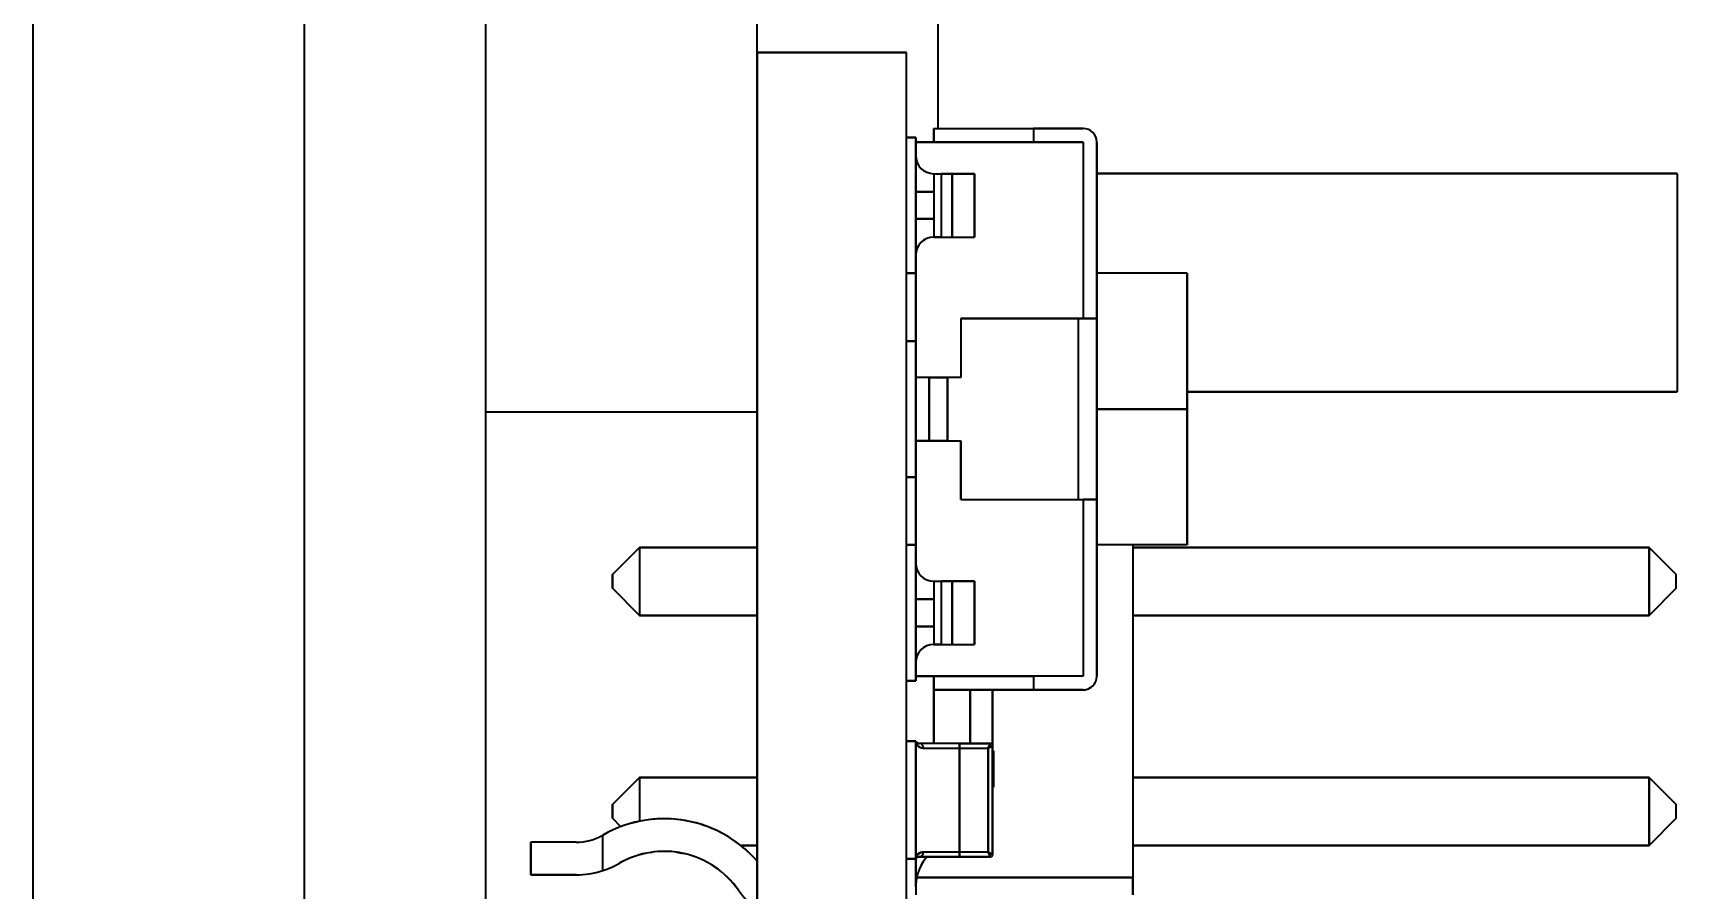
# Model space of a CAD drawing. Extents: x 146 to 1134, y 78 to 926.
# Drawn here: x 666.91 to 685.07, y 362.43 to 371.9 of the extents above; entities that cross this region are included whole.
import ezdxf

# ---------------------------------------------------------------- set-up
doc = ezdxf.new("R2010")
doc.units = 0

msp = doc.modelspace()

# ---------------------------------------------------------------- linework, layer by layer
at = {"color": 7, "lineweight": 35}
for p, q in [((666.909, 391.907), (666.909, 330.107)), ((666.909, 391.907), (666.909, 300.107)), ((669.909, 330.107), (669.909, 388.907)), ((671.909, 372.707), (671.909, 330.107)), ((674.909, 371.677), (674.909, 330.107)), ((674.909, 330.107), (674.909, 371.677)), ((676.559, 330.107), (676.559, 371.677)), ((676.559, 330.107), (676.559, 371.677))]:
    msp.add_line(p, q, dxfattribs=at)
at = {"color": 7, "lineweight": 35, "ltscale": 0.125001}
msp.add_line((674.909, 367.707), (674.909, 372.707), dxfattribs=at)
at = {"color": 7, "lineweight": 35, "ltscale": 0.046674}
msp.add_line((676.909, 370.84), (676.909, 372.707), dxfattribs=at)
at = {"color": 7, "lineweight": 35, "ltscale": 0.041249}
for p, q in [((676.559, 371.677), (674.909, 371.677)), ((674.909, 371.677), (676.559, 371.677))]:
    msp.add_line(p, q, dxfattribs=at)
at = {"color": 7, "lineweight": 35, "ltscale": 0.027501}
for p, q in [((676.859, 370.84), (677.959, 370.84)), ((676.859, 370.84), (677.959, 370.84)), ((677.959, 364.79), (676.859, 364.79)), ((676.859, 364.79), (677.959, 364.79)), ((677.959, 364.64), (676.859, 364.64)), ((676.859, 364.64), (677.959, 364.64)), ((677.959, 364.64), (676.859, 364.64))]:
    msp.add_line(p, q, dxfattribs=at)
at = {"color": 7, "lineweight": 35, "ltscale": 0.00375}
for p, q in [((676.859, 370.69), (676.859, 370.84)), ((676.859, 370.84), (676.859, 370.69)), ((676.859, 370.69), (676.859, 370.84)), ((677.959, 370.84), (677.959, 370.69)), ((677.959, 370.84), (677.959, 370.69)), ((673.309, 365.762), (673.309, 365.912)), ((673.309, 365.912), (673.309, 365.762)), ((673.309, 365.762), (673.309, 365.912)), ((673.309, 365.912), (673.309, 365.762)), ((673.309, 365.762), (673.309, 365.912)), ((673.309, 365.912), (673.309, 365.762)), ((673.309, 365.762), (673.309, 365.912)), ((685.059, 365.762), (685.059, 365.912)), ((685.059, 365.762), (685.059, 365.912)), ((676.859, 364.64), (676.859, 364.79)), ((676.859, 364.79), (676.859, 364.64)), ((676.859, 364.64), (676.859, 364.79)), ((677.959, 364.79), (677.959, 364.64)), ((677.959, 364.79), (677.959, 364.64)), ((673.309, 363.222), (673.309, 363.372)), ((673.309, 363.222), (673.309, 363.372)), ((673.309, 363.372), (673.309, 363.222)), ((673.309, 363.222), (673.309, 363.372)), ((673.309, 363.372), (673.309, 363.222)), ((673.309, 363.222), (673.309, 363.372)), ((673.309, 363.372), (673.309, 363.222)), ((685.059, 363.222), (685.059, 363.372)), ((685.059, 363.222), (685.059, 363.372))]:
    msp.add_line(p, q, dxfattribs=at)
at = {"color": 7, "lineweight": 35, "ltscale": 0.01375}
for p, q in [((678.509, 370.84), (677.959, 370.84)), ((677.959, 370.84), (678.509, 370.84)), ((677.959, 370.69), (678.509, 370.69)), ((677.959, 370.69), (678.509, 370.69)), ((678.509, 364.79), (677.959, 364.79)), ((678.509, 364.79), (677.959, 364.79)), ((678.509, 364.64), (677.959, 364.64)), ((677.959, 364.64), (678.509, 364.64)), ((677.959, 364.64), (678.509, 364.64))]:
    msp.add_line(p, q, dxfattribs=at)
at = {"color": 7, "lineweight": 35, "ltscale": 0.002501}
for p, q in [((676.659, 370.74), (676.559, 370.74)), ((676.559, 370.74), (676.659, 370.74)), ((676.659, 369.24), (676.559, 369.24)), ((676.559, 369.24), (676.659, 369.24)), ((676.659, 369.24), (676.559, 369.24)), ((676.559, 369.24), (676.659, 369.24)), ((676.659, 369.24), (676.559, 369.24)), ((676.659, 368.49), (676.559, 368.49)), ((676.559, 368.49), (676.659, 368.49)), ((676.659, 366.99), (676.559, 366.99)), ((676.559, 366.99), (676.659, 366.99)), ((676.659, 366.99), (676.559, 366.99)), ((676.659, 366.24), (676.559, 366.24)), ((676.559, 366.24), (676.659, 366.24)), ((676.659, 364.74), (676.559, 364.74)), ((676.559, 364.74), (676.659, 364.74)), ((676.659, 364.74), (676.559, 364.74)), ((676.559, 364.74), (676.659, 364.74)), ((676.659, 364.74), (676.559, 364.74)), ((676.559, 362.772), (676.659, 362.772)), ((676.659, 362.772), (676.559, 362.772))]:
    msp.add_line(p, q, dxfattribs=at)
at = {"color": 7, "lineweight": 35, "ltscale": 0.0375}
for p, q in [((676.659, 370.74), (676.659, 369.24)), ((676.659, 369.24), (676.659, 370.74)), ((679.659, 367.74), (679.659, 369.24)), ((676.659, 366.99), (676.659, 368.49)), ((676.659, 368.49), (676.659, 366.99)), ((679.659, 366.24), (679.659, 367.74)), ((676.659, 366.24), (676.659, 364.74)), ((676.659, 364.74), (676.659, 366.24))]:
    msp.add_line(p, q, dxfattribs=at)
at = {"color": 7, "lineweight": 35, "ltscale": 0.046249}
for p, q in [((678.509, 370.69), (676.659, 370.69)), ((676.659, 370.69), (678.509, 370.69))]:
    msp.add_line(p, q, dxfattribs=at)
at = {"color": 7, "lineweight": 35, "ltscale": 0.003751}
for p, q in [((677.959, 370.69), (677.809, 370.69)), ((677.159, 368.09), (677.009, 368.09)), ((677.159, 368.09), (677.009, 368.09)), ((677.009, 367.39), (677.159, 367.39)), ((677.009, 367.39), (677.159, 367.39)), ((677.009, 367.39), (677.159, 367.39)), ((678.659, 366.74), (678.509, 366.74))]:
    msp.add_line(p, q, dxfattribs=at)
at = {"color": 7, "lineweight": 35, "ltscale": 0.04875}
for p, q in [((678.509, 370.69), (678.509, 368.74)), ((678.509, 370.69), (678.509, 368.74)), ((678.509, 370.69), (678.509, 368.74)), ((678.509, 370.69), (678.509, 368.74)), ((678.659, 368.74), (678.659, 370.69)), ((678.659, 370.69), (678.659, 368.74)), ((678.509, 366.74), (678.509, 364.79)), ((678.509, 366.74), (678.509, 364.79)), ((678.509, 366.74), (678.509, 364.79)), ((678.509, 366.74), (678.509, 364.79)), ((678.659, 366.74), (678.659, 364.79)), ((678.659, 364.79), (678.659, 366.74))]:
    msp.add_line(p, q, dxfattribs=at)
at = {"color": 7, "lineweight": 35, "ltscale": 0.000588989}
for p, q in [((676.859, 370.34), (676.882, 370.34)), ((676.859, 369.64), (676.882, 369.64)), ((676.859, 365.84), (676.882, 365.84)), ((676.859, 365.14), (676.882, 365.14))]:
    msp.add_line(p, q, dxfattribs=at)
at = {"color": 7, "lineweight": 35, "ltscale": 0.001475}
for p, q in [((676.859, 370.34), (676.859, 370.281)), ((676.859, 369.699), (676.859, 369.64)), ((676.859, 365.84), (676.859, 365.781)), ((676.859, 365.199), (676.859, 365.14))]:
    msp.add_line(p, q, dxfattribs=at)
at = {"color": 7, "lineweight": 35, "ltscale": 0.002066}
for p, q in [((676.859, 370.34), (676.941, 370.34)), ((676.941, 369.64), (676.859, 369.64)), ((676.859, 365.84), (676.941, 365.84)), ((676.941, 365.14), (676.859, 365.14))]:
    msp.add_line(p, q, dxfattribs=at)
at = {"color": 7, "lineweight": 35, "ltscale": 0.005}
for p, q in [((676.859, 370.34), (676.859, 370.14)), ((676.859, 369.84), (676.859, 369.64)), ((677.109, 369.64), (677.309, 369.64)), ((678.659, 368.74), (678.459, 368.74)), ((676.809, 368.09), (677.009, 368.09)), ((677.009, 367.39), (676.809, 367.39)), ((678.459, 366.74), (678.659, 366.74)), ((676.859, 365.84), (676.859, 365.64)), ((676.859, 365.34), (676.859, 365.14)), ((677.109, 365.14), (677.309, 365.14))]:
    msp.add_line(p, q, dxfattribs=at)
at = {"color": 7, "lineweight": 35, "ltscale": 0.001477}
for p, q in [((676.882, 370.34), (676.941, 370.34)), ((676.882, 369.64), (676.941, 369.64)), ((676.882, 365.84), (676.941, 365.84)), ((676.882, 365.14), (676.941, 365.14))]:
    msp.add_line(p, q, dxfattribs=at)
at = {"color": 7, "lineweight": 35, "ltscale": 0.002988}
for p, q in [((676.941, 370.34), (677.061, 370.34)), ((677.061, 370.34), (676.941, 370.34)), ((676.907, 369.64), (677.026, 369.64)), ((676.941, 369.64), (677.061, 369.64)), ((676.941, 369.64), (677.061, 369.64)), ((676.941, 365.84), (677.061, 365.84)), ((677.061, 365.84), (676.941, 365.84)), ((676.907, 365.14), (677.026, 365.14)), ((676.941, 365.14), (677.061, 365.14)), ((676.941, 365.14), (677.061, 365.14))]:
    msp.add_line(p, q, dxfattribs=at)
at = {"color": 7, "lineweight": 35, "ltscale": 0.0175}
for p, q in [((676.941, 370.34), (676.941, 369.64)), ((676.941, 370.34), (676.941, 369.64)), ((677.061, 369.64), (677.061, 370.34)), ((677.061, 370.34), (677.061, 369.64)), ((677.309, 370.34), (677.309, 369.64)), ((677.309, 369.64), (677.309, 370.34)), ((676.809, 367.39), (676.809, 368.09)), ((676.809, 368.09), (676.809, 367.39)), ((677.009, 367.39), (677.009, 368.09)), ((677.009, 368.09), (677.009, 367.39)), ((676.941, 365.84), (676.941, 365.14)), ((676.941, 365.84), (676.941, 365.14)), ((677.061, 365.14), (677.061, 365.84)), ((677.061, 365.84), (677.061, 365.14)), ((677.309, 365.84), (677.309, 365.14)), ((677.309, 365.14), (677.309, 365.84))]:
    msp.add_line(p, q, dxfattribs=at)
at = {"color": 7, "lineweight": 35, "ltscale": 0.002448}
for p, q in [((677.061, 370.34), (677.159, 370.34)), ((677.061, 369.64), (677.159, 369.64)), ((677.061, 365.84), (677.159, 365.84)), ((677.061, 365.14), (677.159, 365.14))]:
    msp.add_line(p, q, dxfattribs=at)
at = {"color": 7, "lineweight": 35, "ltscale": 0.006197}
for p, q in [((677.309, 370.34), (677.061, 370.34)), ((677.061, 369.64), (677.309, 369.64)), ((677.309, 365.84), (677.061, 365.84)), ((677.061, 365.14), (677.309, 365.14))]:
    msp.add_line(p, q, dxfattribs=at)
at = {"color": 7, "lineweight": 35, "ltscale": 0.001994}
for p, q in [((677.159, 370.34), (677.239, 370.34)), ((677.159, 369.64), (677.239, 369.64)), ((677.159, 365.84), (677.239, 365.84)), ((677.159, 365.14), (677.239, 365.14))]:
    msp.add_line(p, q, dxfattribs=at)
at = {"color": 7, "lineweight": 35, "ltscale": 0.001303}
for p, q in [((677.239, 370.34), (677.291, 370.34)), ((677.239, 369.64), (677.291, 369.64)), ((677.239, 365.84), (677.291, 365.84)), ((677.239, 365.14), (677.291, 365.14))]:
    msp.add_line(p, q, dxfattribs=at)
at = {"color": 7, "lineweight": 35, "ltscale": 0.00045166}
for p, q in [((677.291, 370.34), (677.309, 370.34)), ((677.291, 369.64), (677.309, 369.64)), ((677.291, 365.84), (677.309, 365.84)), ((677.291, 365.14), (677.309, 365.14))]:
    msp.add_line(p, q, dxfattribs=at)
at = {"color": 7, "lineweight": 35, "ltscale": 0.160249}
for p, q in [((678.659, 370.342), (685.069, 370.342)), ((685.069, 370.342), (678.659, 370.342))]:
    msp.add_line(p, q, dxfattribs=at)
at = {"color": 7, "lineweight": 35, "ltscale": 0.060249}
msp.add_line((685.069, 370.342), (685.069, 367.932), dxfattribs=at)
msp.add_line((685.069, 370.342), (685.069, 367.932), dxfattribs=at)
at = {"color": 7, "lineweight": 35, "ltscale": 0.004999}
for p, q in [((676.859, 370.14), (676.659, 370.14)), ((676.659, 370.14), (676.859, 370.14)), ((676.859, 369.84), (676.659, 369.84)), ((676.659, 369.84), (676.859, 369.84)), ((676.659, 365.64), (676.859, 365.64)), ((676.859, 365.64), (676.659, 365.64)), ((676.659, 365.34), (676.859, 365.34)), ((676.859, 365.34), (676.659, 365.34)), ((676.659, 364.79), (676.859, 364.79))]:
    msp.add_line(p, q, dxfattribs=at)
at = {"color": 7, "lineweight": 35, "ltscale": 0.003526}
for p, q in [((676.859, 370.281), (676.859, 370.14)), ((676.859, 369.84), (676.859, 369.699)), ((676.859, 365.781), (676.859, 365.64)), ((676.859, 365.34), (676.859, 365.199))]:
    msp.add_line(p, q, dxfattribs=at)
at = {"color": 7, "lineweight": 35, "ltscale": 0.0075}
for p, q in [((676.859, 370.14), (676.859, 369.84)), ((676.859, 370.14), (676.859, 369.84)), ((676.859, 365.64), (676.859, 365.34)), ((676.859, 365.64), (676.859, 365.34))]:
    msp.add_line(p, q, dxfattribs=at)
at = {"color": 7, "lineweight": 35, "ltscale": 0.000737446}
for p, q in [((676.77, 369.619), (676.745, 369.604)), ((676.77, 365.119), (676.745, 365.104))]:
    msp.add_line(p, q, dxfattribs=at)
at = {"color": 7, "lineweight": 35, "ltscale": 0.001198}
for p, q in [((676.907, 369.64), (676.859, 369.64)), ((676.907, 365.14), (676.859, 365.14))]:
    msp.add_line(p, q, dxfattribs=at)
at = {"color": 7, "lineweight": 35, "ltscale": 0.002065}
for p, q in [((677.026, 369.64), (677.109, 369.64)), ((677.026, 365.14), (677.109, 365.14))]:
    msp.add_line(p, q, dxfattribs=at)
at = {"color": 7, "lineweight": 35, "ltscale": 0.01875}
for p, q in [((676.659, 368.49), (676.659, 369.24)), ((676.659, 369.24), (676.659, 368.49)), ((676.659, 369.24), (676.659, 368.49)), ((676.659, 366.24), (676.659, 366.99)), ((676.659, 366.99), (676.659, 366.24)), ((676.659, 366.99), (676.659, 366.24)), ((673.609, 366.212), (673.609, 365.462)), ((673.609, 366.212), (673.609, 365.462)), ((684.759, 365.462), (684.759, 366.212)), ((684.759, 366.212), (684.759, 365.462)), ((684.759, 362.922), (684.759, 363.672)), ((684.759, 363.672), (684.759, 362.922))]:
    msp.add_line(p, q, dxfattribs=at)
at = {"color": 7, "lineweight": 35, "ltscale": 0.025}
for p, q in [((679.659, 369.24), (678.659, 369.24)), ((679.659, 367.74), (678.659, 367.74)), ((678.659, 367.74), (679.659, 367.74)), ((679.659, 366.24), (678.659, 366.24)), ((678.509, 364.64), (677.509, 364.64)), ((677.509, 364.64), (678.509, 364.64))]:
    msp.add_line(p, q, dxfattribs=at)
at = {"color": 7, "lineweight": 35, "ltscale": 0.002854}
for p, q in [((679.659, 369.24), (679.659, 369.126)), ((679.659, 366.355), (679.659, 366.24))]:
    msp.add_line(p, q, dxfattribs=at)
at = {"color": 7, "lineweight": 35, "ltscale": 0.008128}
for p, q in [((679.659, 369.126), (679.659, 368.801)), ((679.659, 366.68), (679.659, 366.355))]:
    msp.add_line(p, q, dxfattribs=at)
at = {"color": 7, "lineweight": 35, "ltscale": 0.0325}
for p, q in [((678.459, 368.74), (677.159, 368.74)), ((677.159, 368.74), (678.459, 368.74)), ((677.159, 366.74), (678.459, 366.74)), ((677.159, 366.74), (678.459, 366.74)), ((677.159, 366.74), (678.459, 366.74))]:
    msp.add_line(p, q, dxfattribs=at)
at = {"color": 7, "lineweight": 35, "ltscale": 0.01625}
for p, q in [((677.159, 368.74), (677.159, 368.09)), ((677.159, 368.74), (677.159, 368.09)), ((677.159, 368.74), (677.159, 368.09)), ((677.159, 367.39), (677.159, 366.74)), ((677.159, 367.39), (677.159, 366.74)), ((677.159, 366.74), (677.159, 367.39))]:
    msp.add_line(p, q, dxfattribs=at)
at = {"color": 7, "lineweight": 35, "ltscale": 0.05}
for p, q in [((678.459, 366.74), (678.459, 368.74)), ((678.459, 366.74), (678.459, 368.74)), ((678.659, 368.74), (678.659, 366.74)), ((678.659, 366.74), (678.659, 368.74))]:
    msp.add_line(p, q, dxfattribs=at)
at = {"color": 7, "lineweight": 35, "ltscale": 0.003525}
for p, q in [((678.459, 368.74), (678.6, 368.74)), ((677.009, 368.09), (676.868, 368.09)), ((676.868, 367.39), (677.009, 367.39)), ((678.459, 366.74), (678.6, 366.74))]:
    msp.add_line(p, q, dxfattribs=at)
at = {"color": 7, "lineweight": 35, "ltscale": 0.001476}
for p, q in [((678.6, 368.74), (678.659, 368.74)), ((676.868, 368.09), (676.809, 368.09)), ((676.809, 367.39), (676.868, 367.39)), ((678.6, 366.74), (678.659, 366.74))]:
    msp.add_line(p, q, dxfattribs=at)
at = {"color": 7, "lineweight": 35, "ltscale": 0.012164}
msp.add_line((679.659, 368.801), (679.659, 368.314), dxfattribs=at)
at = {"color": 7, "lineweight": 35, "ltscale": 0.014349}
for p, q in [((679.659, 368.314), (679.659, 367.74)), ((679.659, 367.74), (679.659, 367.166))]:
    msp.add_line(p, q, dxfattribs=at)
at = {"color": 7, "lineweight": 35, "ltscale": 0.003749}
for p, q in [((676.809, 368.09), (676.659, 368.09)), ((676.809, 368.09), (676.659, 368.09)), ((676.659, 367.39), (676.809, 367.39)), ((676.659, 367.39), (676.809, 367.39))]:
    msp.add_line(p, q, dxfattribs=at)
at = {"color": 7, "lineweight": 35, "ltscale": 0.135249}
for p, q in [((685.069, 367.932), (679.659, 367.932)), ((679.659, 367.932), (685.069, 367.932)), ((685.069, 367.932), (679.659, 367.932)), ((679.659, 367.932), (685.069, 367.932)), ((679.659, 367.932), (685.069, 367.932))]:
    msp.add_line(p, q, dxfattribs=at)
at = {"color": 7, "lineweight": 35, "ltscale": 0.075}
msp.add_line((674.909, 367.707), (671.909, 367.707), dxfattribs=at)
at = {"color": 7, "lineweight": 35, "ltscale": 0.037375}
msp.add_line((674.909, 366.212), (674.909, 367.707), dxfattribs=at)
at = {"color": 7, "lineweight": 35, "ltscale": 0.003938}
msp.add_line((674.909, 367.707), (674.909, 367.55), dxfattribs=at)
at = {"color": 7, "lineweight": 35, "ltscale": 0.008749}
msp.add_line((677.009, 367.39), (676.659, 367.39), dxfattribs=at)
at = {"color": 7, "lineweight": 35, "ltscale": 0.012165}
msp.add_line((679.659, 367.166), (679.659, 366.68), dxfattribs=at)
at = {"color": 7, "lineweight": 35, "ltscale": 0.008125}
msp.add_line((676.659, 366.99), (676.659, 366.665), dxfattribs=at)
at = {"color": 7, "lineweight": 35, "ltscale": 0.010625}
for p, q in [((676.659, 366.665), (676.659, 366.24)), ((676.659, 366.24), (676.659, 366.665))]:
    msp.add_line(p, q, dxfattribs=at)
at = {"color": 7, "lineweight": 35, "ltscale": 0.00125}
for p, q in [((678.459, 366.74), (678.509, 366.74)), ((677.144, 363.997), (677.144, 364.047)), ((677.144, 364.047), (677.144, 363.997)), ((677.144, 362.847), (677.144, 362.797)), ((677.144, 362.797), (677.144, 362.847))]:
    msp.add_line(p, q, dxfattribs=at)
at = {"color": 7, "lineweight": 35, "ltscale": 0.010606}
for p, q in [((673.609, 366.212), (673.309, 365.912)), ((673.609, 366.212), (673.309, 365.912)), ((673.309, 365.912), (673.609, 366.212)), ((673.609, 366.212), (673.309, 365.912)), ((673.309, 365.912), (673.609, 366.212)), ((673.609, 366.212), (673.309, 365.912)), ((673.309, 365.912), (673.609, 366.212)), ((685.059, 365.912), (684.759, 366.212)), ((684.759, 366.212), (685.059, 365.912)), ((685.059, 363.222), (684.759, 362.922)), ((684.759, 362.922), (685.059, 363.222))]:
    msp.add_line(p, q, dxfattribs=at)
at = {"color": 7, "lineweight": 35, "ltscale": 0.032501}
for p, q in [((673.609, 366.212), (674.909, 366.212)), ((674.909, 366.212), (673.609, 366.212)), ((674.909, 365.462), (673.609, 365.462)), ((673.609, 365.462), (674.909, 365.462)), ((674.909, 365.462), (673.609, 365.462)), ((674.909, 365.462), (673.609, 365.462)), ((673.609, 365.462), (674.909, 365.462)), ((674.909, 365.462), (673.609, 365.462)), ((673.609, 365.462), (674.909, 365.462)), ((674.909, 363.672), (673.609, 363.672)), ((673.609, 363.672), (674.909, 363.672))]:
    msp.add_line(p, q, dxfattribs=at)
at = {"color": 7, "lineweight": 35, "ltscale": 0.000572205}
for p, q in [((674.909, 366.235), (674.909, 366.212)), ((674.909, 366.235), (674.909, 366.212)), ((674.909, 366.235), (674.909, 366.212)), ((674.909, 363.695), (674.909, 363.672)), ((674.909, 363.695), (674.909, 363.672)), ((674.909, 363.695), (674.909, 363.672))]:
    msp.add_line(p, q, dxfattribs=at)
at = {"color": 7, "lineweight": 35, "ltscale": 0.091825}
msp.add_line((679.059, 366.24), (679.059, 362.567), dxfattribs=at)
msp.add_line((679.059, 366.24), (679.059, 362.567), dxfattribs=at)
at = {"color": 7, "lineweight": 35, "ltscale": 0.1425}
for p, q in [((684.759, 366.212), (679.059, 366.212)), ((679.059, 366.212), (684.759, 366.212)), ((684.759, 365.462), (679.059, 365.462)), ((679.059, 365.462), (684.759, 365.462)), ((684.759, 365.462), (679.059, 365.462)), ((679.059, 365.462), (684.759, 365.462)), ((684.759, 365.462), (679.059, 365.462)), ((679.059, 365.462), (684.759, 365.462)), ((684.759, 365.462), (679.059, 365.462)), ((679.059, 363.672), (684.759, 363.672)), ((684.759, 363.672), (679.059, 363.672)), ((684.759, 362.922), (679.059, 362.922)), ((684.759, 362.922), (679.059, 362.922)), ((679.059, 362.922), (684.759, 362.922)), ((684.759, 362.922), (679.059, 362.922)), ((679.059, 362.922), (684.759, 362.922)), ((684.759, 362.922), (679.059, 362.922)), ((679.059, 362.922), (684.759, 362.922))]:
    msp.add_line(p, q, dxfattribs=at)
at = {"color": 7, "lineweight": 35, "ltscale": 0.010607}
for p, q in [((673.309, 365.762), (673.609, 365.462)), ((673.309, 365.762), (673.609, 365.462)), ((673.609, 365.462), (673.309, 365.762)), ((673.309, 365.762), (673.609, 365.462)), ((673.609, 365.462), (673.309, 365.762)), ((673.309, 365.762), (673.609, 365.462)), ((673.609, 365.462), (673.309, 365.762)), ((685.059, 365.762), (684.759, 365.462)), ((684.759, 365.462), (685.059, 365.762)), ((673.309, 363.372), (673.609, 363.672)), ((673.609, 363.672), (673.309, 363.372)), ((673.609, 363.672), (673.309, 363.372)), ((673.309, 363.372), (673.609, 363.672)), ((673.609, 363.672), (673.309, 363.372)), ((673.309, 363.372), (673.609, 363.672)), ((673.609, 363.672), (673.309, 363.372)), ((685.059, 363.372), (684.759, 363.672)), ((684.759, 363.672), (685.059, 363.372))]:
    msp.add_line(p, q, dxfattribs=at)
at = {"color": 7, "lineweight": 35, "ltscale": 0.04475}
msp.add_line((674.909, 363.672), (674.909, 365.462), dxfattribs=at)
at = {"color": 7, "lineweight": 35, "ltscale": 0.000675201}
for p, q in [((674.909, 365.462), (674.909, 365.435)), ((674.909, 362.922), (674.909, 362.895))]:
    msp.add_line(p, q, dxfattribs=at)
at = {"color": 7, "lineweight": 35, "ltscale": 0.00065155}
for p, q in [((674.909, 365.435), (674.909, 365.461)), ((674.909, 365.435), (674.909, 365.461)), ((674.909, 362.895), (674.909, 362.921)), ((674.909, 362.895), (674.909, 362.921))]:
    msp.add_line(p, q, dxfattribs=at)
at = {"color": 7, "lineweight": 35, "ltscale": 0.028749}
for p, q in [((677.809, 364.79), (676.659, 364.79)), ((676.659, 364.79), (677.809, 364.79))]:
    msp.add_line(p, q, dxfattribs=at)
at = {"color": 7, "lineweight": 35, "ltscale": 0.018575}
for p, q in [((676.859, 364.79), (676.859, 364.047)), ((676.859, 364.047), (676.859, 364.79))]:
    msp.add_line(p, q, dxfattribs=at)
at = {"color": 7, "lineweight": 35, "ltscale": 0.014825}
for p, q in [((676.859, 364.64), (676.859, 364.047)), ((677.259, 364.64), (677.259, 364.047)), ((677.259, 364.047), (677.259, 364.64)), ((677.259, 364.047), (677.259, 364.64)), ((677.259, 364.64), (677.259, 364.047))]:
    msp.add_line(p, q, dxfattribs=at)
at = {"color": 7, "lineweight": 35, "ltscale": 0.01545}
msp.add_line((677.509, 364.64), (677.509, 364.022), dxfattribs=at)
at = {"color": 7, "lineweight": 35, "ltscale": 0.015428}
msp.add_line((677.509, 364.023), (677.509, 364.64), dxfattribs=at)
at = {"color": 7, "lineweight": 35, "ltscale": 0.002461}
for p, q in [((676.559, 364.072), (676.657, 364.072)), ((676.657, 364.072), (676.559, 364.072)), ((676.657, 362.772), (676.559, 362.772)), ((676.559, 362.772), (676.657, 362.772)), ((676.559, 362.772), (676.657, 362.772))]:
    msp.add_line(p, q, dxfattribs=at)
at = {"color": 7, "lineweight": 35, "ltscale": 0.000364561}
msp.add_line((676.657, 364.072), (676.659, 364.058), dxfattribs=at)
at = {"color": 7, "lineweight": 35, "ltscale": 3.96729e-05}
for p, q in [((676.659, 364.072), (676.657, 364.072)), ((676.657, 362.772), (676.659, 362.772))]:
    msp.add_line(p, q, dxfattribs=at)
at = {"color": 7, "lineweight": 35, "ltscale": 2.77295e-05}
for p, q in [((676.657, 364.072), (676.658, 364.072)), ((676.658, 364.072), (676.657, 364.072))]:
    msp.add_line(p, q, dxfattribs=at)
at = {"color": 7, "lineweight": 35, "ltscale": 0.000359088}
msp.add_line((676.657, 364.072), (676.659, 364.058), dxfattribs=at)
at = {"color": 7, "lineweight": 35, "ltscale": 0.000304566}
msp.add_line((676.666, 364.062), (676.659, 364.072), dxfattribs=at)
at = {"color": 7, "lineweight": 35, "ltscale": 0.031775}
for p, q in [((676.659, 364.058), (676.659, 362.787)), ((676.659, 362.787), (676.659, 364.058))]:
    msp.add_line(p, q, dxfattribs=at)
at = {"color": 7, "lineweight": 35, "ltscale": 0.000685013}
msp.add_line((676.659, 364.058), (676.672, 364.034), dxfattribs=at)
at = {"color": 7, "lineweight": 35, "ltscale": 0.000305983}
for p, q in [((676.676, 364.055), (676.666, 364.062)), ((676.666, 362.782), (676.676, 362.79))]:
    msp.add_line(p, q, dxfattribs=at)
at = {"color": 7, "lineweight": 35, "ltscale": 0.000337499}
msp.add_line((676.689, 364.049), (676.702, 364.047), dxfattribs=at)
at = {"color": 7, "lineweight": 35, "ltscale": 0.004868}
for p, q in [((676.897, 364.047), (676.702, 364.047)), ((676.702, 362.797), (676.897, 362.797))]:
    msp.add_line(p, q, dxfattribs=at)
at = {"color": 7, "lineweight": 35, "ltscale": 0.011058}
for p, q in [((677.144, 364.047), (676.702, 364.047)), ((677.144, 362.797), (676.702, 362.797)), ((676.702, 362.797), (677.144, 362.797))]:
    msp.add_line(p, q, dxfattribs=at)
at = {"color": 7, "lineweight": 35, "ltscale": 0.010052}
for p, q in [((676.742, 363.997), (677.144, 363.997)), ((676.742, 363.997), (677.144, 363.997)), ((677.144, 362.847), (676.742, 362.847)), ((677.144, 362.847), (676.742, 362.847))]:
    msp.add_line(p, q, dxfattribs=at)
at = {"color": 7, "lineweight": 35, "ltscale": 0.00619}
for p, q in [((677.144, 364.047), (676.897, 364.047)), ((676.897, 362.797), (677.144, 362.797))]:
    msp.add_line(p, q, dxfattribs=at)
at = {"color": 7, "lineweight": 35, "ltscale": 0.008484}
for p, q in [((677.484, 364.047), (677.144, 364.047)), ((677.144, 364.047), (677.484, 364.047)), ((677.144, 362.797), (677.484, 362.797)), ((677.144, 362.797), (677.484, 362.797)), ((677.484, 362.797), (677.144, 362.797))]:
    msp.add_line(p, q, dxfattribs=at)
at = {"color": 7, "lineweight": 35, "ltscale": 0.00786}
for p, q in [((677.144, 363.997), (677.459, 363.997)), ((677.144, 363.997), (677.459, 363.997)), ((677.459, 362.847), (677.144, 362.847)), ((677.459, 362.847), (677.144, 362.847))]:
    msp.add_line(p, q, dxfattribs=at)
at = {"color": 7, "lineweight": 35, "ltscale": 0.02875}
for p, q in [((677.144, 362.847), (677.144, 363.997)), ((677.144, 363.997), (677.144, 362.847)), ((677.459, 363.997), (677.459, 362.847)), ((677.459, 362.847), (677.459, 363.997))]:
    msp.add_line(p, q, dxfattribs=at)
at = {"color": 7, "lineweight": 35, "ltscale": 0.001398}
msp.add_line((677.484, 364.047), (677.459, 363.997), dxfattribs=at)
at = {"color": 7, "lineweight": 35, "ltscale": 0.000988107}
msp.add_line((677.459, 363.997), (677.477, 364.033), dxfattribs=at)
at = {"color": 7, "lineweight": 35, "ltscale": 0.000701502}
msp.add_line((677.459, 363.997), (677.471, 364.022), dxfattribs=at)
at = {"color": 7, "lineweight": 35, "ltscale": 0.001397}
for p, q in [((677.459, 363.997), (677.509, 364.022)), ((677.509, 362.822), (677.459, 362.847)), ((677.459, 362.847), (677.484, 362.797))]:
    msp.add_line(p, q, dxfattribs=at)
at = {"color": 7, "lineweight": 35, "ltscale": 0.000987765}
for p, q in [((677.494, 364.015), (677.459, 363.997)), ((677.459, 362.847), (677.494, 362.829))]:
    msp.add_line(p, q, dxfattribs=at)
at = {"color": 7, "lineweight": 35, "ltscale": 0.00070116}
msp.add_line((677.484, 364.01), (677.459, 363.997), dxfattribs=at)
at = {"color": 7, "lineweight": 35, "ltscale": 0.000409436}
for p, q in [((677.477, 364.033), (677.484, 364.047)), ((677.509, 364.022), (677.494, 364.015)), ((677.484, 362.797), (677.477, 362.812)), ((677.494, 362.829), (677.509, 362.822))]:
    msp.add_line(p, q, dxfattribs=at)
at = {"color": 7, "lineweight": 35, "ltscale": 0.000152261}
for p, q in [((677.49, 364.046), (677.484, 364.047)), ((677.49, 362.798), (677.484, 362.797))]:
    msp.add_line(p, q, dxfattribs=at)
at = {"color": 7, "lineweight": 35, "ltscale": 0.000114179}
for p, q in [((677.509, 364.022), (677.508, 364.027)), ((677.509, 362.822), (677.508, 362.818))]:
    msp.add_line(p, q, dxfattribs=at)
at = {"color": 7, "lineweight": 35, "ltscale": 0.03}
for p, q in [((677.509, 364.022), (677.509, 362.822)), ((677.509, 362.822), (677.509, 364.022)), ((677.509, 362.822), (677.509, 364.022))]:
    msp.add_line(p, q, dxfattribs=at)
at = {"color": 7, "lineweight": 35, "ltscale": 0.000250244}
for p, q in [((677.509, 363.965), (677.519, 363.965)), ((677.509, 363.565), (677.519, 363.565))]:
    msp.add_line(p, q, dxfattribs=at)
at = {"color": 7, "lineweight": 35, "ltscale": 0.01}
msp.add_line((677.519, 363.965), (677.519, 363.565), dxfattribs=at)
at = {"color": 7, "lineweight": 35, "ltscale": 0.012108}
msp.add_line((673.609, 363.672), (673.609, 363.188), dxfattribs=at)
msp.add_line((673.609, 363.672), (673.609, 363.188), dxfattribs=at)
at = {"color": 7, "lineweight": 35, "ltscale": 0.003312}
for p, q in [((673.403, 363.128), (673.309, 363.222)), ((673.309, 363.222), (673.403, 363.128)), ((673.309, 363.222), (673.403, 363.128)), ((673.403, 363.128), (673.309, 363.222)), ((673.309, 363.222), (673.403, 363.128)), ((673.403, 363.128), (673.309, 363.222)), ((673.309, 363.222), (673.403, 363.128))]:
    msp.add_line(p, q, dxfattribs=at)
at = {"color": 7, "lineweight": 35, "ltscale": 0.00012094}
for p, q in [((673.207, 363.036), (673.202, 363.034)), ((673.202, 363.034), (673.207, 363.036))]:
    msp.add_line(p, q, dxfattribs=at)
at = {"color": 7, "lineweight": 35, "ltscale": 0.009768}
msp.add_line((673.202, 362.643), (673.202, 363.034), dxfattribs=at)
msp.add_line((673.202, 362.643), (673.202, 363.034), dxfattribs=at)
at = {"color": 7, "lineweight": 35, "ltscale": 0.009}
for p, q in [((672.409, 362.957), (672.409, 362.597)), ((672.409, 362.597), (672.409, 362.957)), ((672.409, 362.957), (672.409, 362.597))]:
    msp.add_line(p, q, dxfattribs=at)
at = {"color": 7, "lineweight": 35, "ltscale": 0.001331}
for p, q in [((672.462, 362.957), (672.409, 362.957)), ((672.409, 362.597), (672.462, 362.597))]:
    msp.add_line(p, q, dxfattribs=at)
at = {"color": 7, "lineweight": 35, "ltscale": 0.0125}
for p, q in [((672.909, 362.957), (672.409, 362.957)), ((672.909, 362.597), (672.409, 362.597)), ((672.409, 362.597), (672.909, 362.597))]:
    msp.add_line(p, q, dxfattribs=at)
at = {"color": 7, "lineweight": 35, "ltscale": 0.002661}
for p, q in [((672.569, 362.957), (672.462, 362.957)), ((672.462, 362.597), (672.569, 362.597))]:
    msp.add_line(p, q, dxfattribs=at)
at = {"color": 7, "lineweight": 35, "ltscale": 0.00381}
for p, q in [((672.721, 362.957), (672.569, 362.957)), ((672.569, 362.597), (672.721, 362.597))]:
    msp.add_line(p, q, dxfattribs=at)
at = {"color": 7, "lineweight": 35, "ltscale": 0.004698}
for p, q in [((672.909, 362.957), (672.721, 362.957)), ((672.721, 362.597), (672.909, 362.597))]:
    msp.add_line(p, q, dxfattribs=at)
at = {"color": 7, "lineweight": 35, "ltscale": 0.000400726}
msp.add_line((673.733, 362.844), (673.749, 362.847), dxfattribs=at)
at = {"color": 7, "lineweight": 35, "ltscale": 0.001814}
msp.add_line((674.03, 362.845), (674.101, 362.831), dxfattribs=at)
at = {"color": 7, "lineweight": 35, "ltscale": 0.004591}
for p, q in [((674.725, 362.922), (674.909, 362.922)), ((674.909, 362.922), (674.725, 362.922)), ((674.725, 362.922), (674.909, 362.922)), ((674.909, 362.922), (674.725, 362.922)), ((674.725, 362.922), (674.909, 362.922)), ((674.909, 362.922), (674.725, 362.922))]:
    msp.add_line(p, q, dxfattribs=at)
at = {"color": 7, "lineweight": 35, "ltscale": 0.004593}
msp.add_line((674.909, 362.922), (674.725, 362.922), dxfattribs=at)
at = {"color": 7, "lineweight": 35, "ltscale": 0.004383}
msp.add_line((674.909, 362.747), (674.909, 362.922), dxfattribs=at)
at = {"color": 7, "lineweight": 35, "ltscale": 0.000465376}
msp.add_line((676.74, 362.829), (676.742, 362.847), dxfattribs=at)
at = {"color": 7, "lineweight": 35, "ltscale": 0.000987424}
msp.add_line((677.477, 362.812), (677.459, 362.847), dxfattribs=at)
at = {"color": 7, "lineweight": 35, "ltscale": 0.00036532}
msp.add_line((676.659, 362.787), (676.657, 362.772), dxfattribs=at)
at = {"color": 7, "lineweight": 35, "ltscale": 0.000358329}
msp.add_line((676.659, 362.786), (676.657, 362.772), dxfattribs=at)
at = {"color": 7, "lineweight": 35, "ltscale": 2.78447e-05}
for p, q in [((676.658, 362.772), (676.657, 362.772)), ((676.657, 362.772), (676.658, 362.772))]:
    msp.add_line(p, q, dxfattribs=at)
at = {"color": 7, "lineweight": 35, "ltscale": 0.000684345}
msp.add_line((676.672, 362.811), (676.659, 362.787), dxfattribs=at)
at = {"color": 7, "lineweight": 35, "ltscale": 0.000305176}
msp.add_line((676.659, 362.772), (676.666, 362.782), dxfattribs=at)
at = {"color": 7, "lineweight": 35, "ltscale": 0.007671}
msp.add_line((676.659, 362.772), (676.659, 362.465), dxfattribs=at)
at = {"color": 7, "lineweight": 35, "ltscale": 0.007674}
msp.add_line((676.659, 362.465), (676.659, 362.772), dxfattribs=at)
at = {"color": 7, "lineweight": 35, "ltscale": 0.000280721}
msp.add_line((676.667, 362.783), (676.676, 362.79), dxfattribs=at)
at = {"color": 7, "lineweight": 35, "ltscale": 0.000340736}
msp.add_line((676.689, 362.795), (676.702, 362.797), dxfattribs=at)
at = {"color": 7, "lineweight": 35, "ltscale": 0.000339226}
msp.add_line((676.702, 362.797), (676.689, 362.795), dxfattribs=at)
at = {"color": 7, "lineweight": 35, "ltscale": 0.019542}
for p, q in [((676.702, 362.797), (677.484, 362.797)), ((677.484, 362.797), (676.702, 362.797))]:
    msp.add_line(p, q, dxfattribs=at)
at = {"color": 7, "lineweight": 35, "ltscale": 0.000113493}
msp.add_line((677.484, 362.797), (677.488, 362.798), dxfattribs=at)
at = {"color": 7, "lineweight": 35, "ltscale": 0.000153683}
msp.add_line((677.508, 362.816), (677.509, 362.822), dxfattribs=at)
at = {"color": 7, "lineweight": 35, "ltscale": 0.059737}
for p, q in [((676.669, 362.567), (679.059, 362.567)), ((679.059, 362.567), (676.669, 362.567))]:
    msp.add_line(p, q, dxfattribs=at)
at = {"color": 7, "lineweight": 35, "ltscale": 0.004751}
msp.add_line((679.059, 362.377), (679.059, 362.567), dxfattribs=at)
at = {"color": 7, "lineweight": 35, "ltscale": 0.004784}
msp.add_line((679.059, 362.567), (679.059, 362.376), dxfattribs=at)
at = {"color": 7, "lineweight": 35, "ltscale": 0.0022}
msp.add_line((676.659, 362.465), (676.659, 362.377), dxfattribs=at)
msp.add_line((676.659, 362.465), (676.659, 362.377), dxfattribs=at)
at = {"color": 7, "lineweight": 35}
for centre, radius, start, end in [((678.51, 370.694), 0.146, 44.161, 90.4572), ((678.509, 370.69), 0.15, 360, 90), ((678.513, 370.691), 0.146, 359.5428, 45.839), ((676.859, 370.54), 0.2, 180.0303, 199.4844), ((676.859, 370.54), 0.2, 180, 270), ((676.859, 370.54), 0.2, 180, 270), ((676.861, 370.541), 0.202, 199.5735, 215.6136), ((676.859, 369.44), 0.2, 90, 180), ((676.859, 369.44), 0.2, 90, 180), ((676.861, 369.439), 0.202, 144.302, 160.4263), ((676.859, 369.44), 0.2, 160.5156, 179.9697), ((676.859, 366.04), 0.2, 180.0303, 199.4844), ((676.859, 366.04), 0.2, 180, 270), ((676.859, 366.04), 0.2, 180, 270), ((676.861, 366.041), 0.202, 199.5735, 215.6136), ((676.859, 364.94), 0.2, 90, 180), ((676.859, 364.94), 0.2, 90, 180), ((676.861, 364.939), 0.202, 144.302, 160.4263), ((676.859, 364.94), 0.2, 160.5156, 179.9697), ((678.509, 364.79), 0.15, 270, 360), ((678.51, 364.786), 0.146, 269.5428, 315.839), ((678.51, 364.786), 0.146, 269.5428, 315.839), ((678.51, 364.786), 0.146, 269.5428, 315.839), ((678.51, 364.786), 0.146, 269.5479, 304.0278), ((678.513, 364.789), 0.146, 314.161, 0.4572), ((676.705, 364.099), 0.0531, 210.7323, 237.4076), ((676.702, 364.096), 0.0492, 209.3983, 270.6149), ((676.744, 364.087), 0.09, 198.8719, 268.8362), ((676.744, 364.085), 0.0878, 215.6544, 269.2166), ((676.702, 364.097), 0.05, 238.0817, 270), ((676.744, 364.086), 0.089, 227.9794, 269.2374), ((676.696, 364.002), 0.0461, 353.7729, 82.002), ((676.696, 364.002), 0.0461, 353.7729, 82.002), ((677.484, 364.022), 0.025, 360, 90), ((677.484, 364.022), 0.025, 360, 90), ((673.882, 361.856), 1.36, 98.5413, 119.7524), ((673.879, 361.862), 1.353, 98.4679, 119.7872), ((673.882, 361.856), 1.36, 90, 98.5413), ((673.882, 361.868), 1.348, 77.2413, 98.6406), ((673.882, 361.856), 1.36, 77.3302, 90), ((672.909, 363.557), 0.6, 270, 299.2921), ((672.909, 363.555), 0.598, 269.9379, 299.35), ((673.882, 361.856), 1.36, 40.94, 77.3302), ((673.886, 361.867), 1.348, 56.0198, 77.4191), ((673.882, 361.856), 1, 98.5413, 119.7524), ((673.879, 361.863), 0.992, 98.4537, 119.84), ((673.879, 361.863), 0.992, 98.4537, 119.84), ((673.882, 361.856), 1, 90, 98.5413), ((673.882, 361.864), 0.992, 77.2426, 98.6289), ((673.882, 361.856), 1, 77.3302, 90), ((673.887, 361.86), 1.353, 40.961, 56.1959), ((676.744, 362.758), 0.0897, 91.0586, 161.2742), ((676.744, 362.759), 0.0878, 90.7834, 144.3456), ((676.696, 362.842), 0.0461, 277.998, 6.2271), ((676.696, 362.842), 0.0461, 277.998, 6.2271), ((676.743, 362.76), 0.087, 90.5483, 116.9317), ((676.683, 362.847), 0.0591, 332.8181, 0.3483), ((672.909, 363.557), 0.96, 287.8056, 299.7525), ((672.91, 363.555), 0.958, 287.7901, 299.768), ((672.91, 363.555), 0.958, 287.7901, 299.768), ((673.882, 361.856), 1, 34.9079, 77.3302), ((673.885, 361.863), 0.992, 56.0315, 77.4178), ((673.885, 361.863), 0.992, 56.0315, 77.4178), ((673.887, 361.861), 0.992, 34.8203, 56.2066), ((673.887, 361.861), 0.992, 34.8203, 56.2066), ((676.702, 362.748), 0.0492, 89.3851, 150.6017), ((676.705, 362.745), 0.0532, 122.7453, 149.2349), ((677.16, 362.465), 0.501, 151.8553, 166.0913), ((677.159, 362.465), 0.5, 151.8747, 166.103), ((676.702, 362.747), 0.05, 90, 121.9183), ((677.159, 362.465), 0.5, 138.192, 151.8747), ((677.16, 362.464), 0.502, 138.4124, 151.8139), ((677.484, 362.822), 0.025, 270, 360), ((677.484, 362.822), 0.025, 270, 360), ((677.484, 362.822), 0.025, 270, 314.884), ((672.909, 363.557), 0.96, 270, 287.8056), ((672.908, 363.563), 0.966, 270.0532, 287.7508), ((672.908, 363.563), 0.966, 270.0532, 287.7508), ((677.159, 362.465), 0.5, 166.103, 180), ((677.16, 362.465), 0.501, 166.1253, 179.9809), ((675.489, 362.977), 0.96, 214.9079, 232.8312)]:
    msp.add_arc(centre, radius, start, end, dxfattribs=at)

doc.saveas('drawing.dxf')
